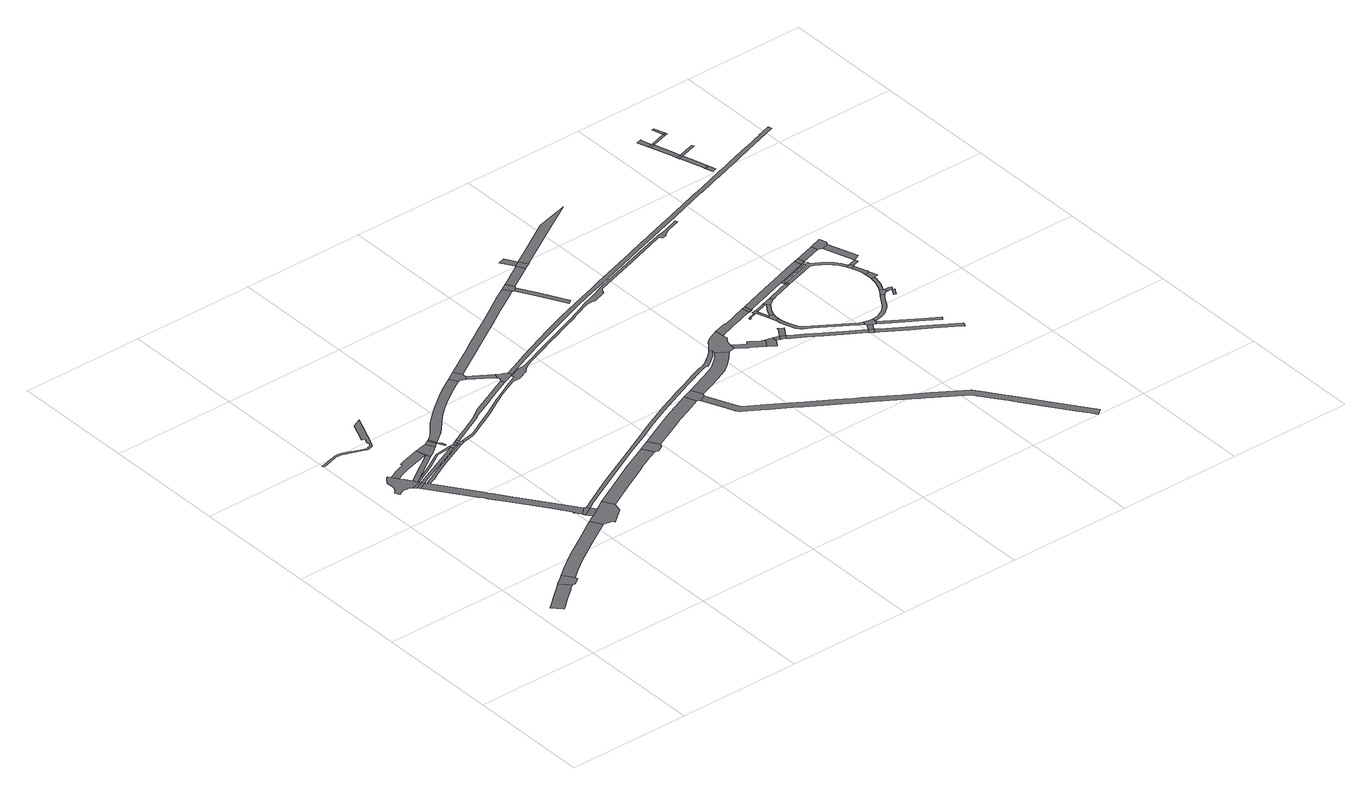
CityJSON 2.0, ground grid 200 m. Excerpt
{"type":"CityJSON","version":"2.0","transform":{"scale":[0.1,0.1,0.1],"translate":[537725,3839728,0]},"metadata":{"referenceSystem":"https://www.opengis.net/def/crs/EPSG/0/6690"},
"CityObjects":{
"road1":{"type":"Road","attributes":{"RoadStructureAttribute.sectionType":"1"},"geometry":[{"type":"MultiSurface","lod":"1","boundaries":[[[0,1,2,3,4,5,6,7,8,9,10,11,12,13]]]}]},
"road2":{"type":"Road","geometry":[{"type":"MultiSurface","lod":"1","boundaries":[[[14,15,0,13,16,17,18,19,20]]]}]},
"road3":{"type":"Road","geometry":[{"type":"MultiSurface","lod":"1","boundaries":[[[21,22,23,24,25,26,27,28,29,30,31,32,33,34,35,36,37,38,39,40,41,42,43,44,45,46,47,48,49,50,51,52,53,54]]]}]},
"road4":{"type":"Road","attributes":{"RoadStructureAttribute.sectionType":"1"},"geometry":[{"type":"MultiSurface","lod":"1","boundaries":[[[55,56,57,58,59,60,61,62,14,20,63,64,65,66,67,68,69]]]}]},
"road5":{"type":"Road","geometry":[{"type":"MultiSurface","lod":"1","boundaries":[[[49,48,70,71,72,73,74,75,76]]]}]},
"road6":{"type":"Road","geometry":[{"type":"MultiSurface","lod":"1","boundaries":[[[76,75,77,78]]]}]},
"road7":{"type":"Road","attributes":{"RoadStructureAttribute.sectionType":"1"},"geometry":[{"type":"MultiSurface","lod":"1","boundaries":[[[79,80,81,82,83,84,85,86,87,88,89,90,91,92,93,94,95,96,97,98,99,100,101,102,103,104,105,106,107,108,109,110,111,112,113,114,115,116,117,118,119,120,121]]]}]},
"road8":{"type":"Road","attributes":{"RoadStructureAttribute.sectionType":"1"},"geometry":[{"type":"MultiSurface","lod":"1","boundaries":[[[122,123,124,125,126,127,128,129,130,131,54,53,132,133,134,135,136,137,138,139,140]]]}]},
"road9":{"type":"Road","attributes":{"RoadStructureAttribute.sectionType":"1"},"geometry":[{"type":"MultiSurface","lod":"1","boundaries":[[[140,141,142,143,144,51,50,145,146]]]}]},
"road10":{"type":"Road","attributes":{"RoadStructureAttribute.sectionType":"7"},"geometry":[{"type":"MultiSurface","lod":"1","boundaries":[[[147,148,149,150,151,152,78,77,153,154,155,156,157,158,159,160,161,162,163]]]}]},
"road11":{"type":"Road","attributes":{"RoadStructureAttribute.sectionType":"1"},"geometry":[{"type":"MultiSurface","lod":"1","boundaries":[[[164,165,166,167,50,49,168,169,170,171]]]}]},
"road12":{"type":"Road","attributes":{"RoadStructureAttribute.sectionType":"1"},"geometry":[{"type":"MultiSurface","lod":"1","boundaries":[[[171,172,173,174,175,176,76,78,177,178,179,180,181,182]]]}]},
"road13":{"type":"Road","geometry":[{"type":"MultiSurface","lod":"1","boundaries":[[[183,184,185,186,187,188,189,190,191,192,193,194,195,196,197]]]}]},
"road14":{"type":"Road","geometry":[{"type":"MultiSurface","lod":"1","boundaries":[[[198,163,162,199,200,201]]]}]},
"road15":{"type":"Road","geometry":[{"type":"MultiSurface","lod":"1","boundaries":[[[202,203,204,122,140,146,205,206]]]}]},
"road16":{"type":"Road","attributes":{"RoadStructureAttribute.sectionType":"7"},"geometry":[{"type":"MultiSurface","lod":"1","boundaries":[[[200,199,207,208]]]}]},
"road17":{"type":"Road","geometry":[{"type":"MultiSurface","lod":"1","boundaries":[[[209,210,211,208,207,212,55,69,213,214,215,216,217,218,219,220]]]}]},
"road18":{"type":"Road","attributes":{"RoadStructureAttribute.sectionType":"1"},"geometry":[{"type":"MultiSurface","lod":"1","boundaries":[[[221,222,202,206,223,224]]]}]},
"road19":{"type":"Road","geometry":[{"type":"MultiSurface","lod":"1","boundaries":[[[225,221,224,226]]]}]},
"road20":{"type":"Road","attributes":{"RoadStructureAttribute.sectionType":"1"},"geometry":[{"type":"MultiSurface","lod":"1","boundaries":[[[227,228,229,230,231,232,233,234,235,226,224]]]}]},
"road21":{"type":"Road","geometry":[{"type":"MultiSurface","lod":"1","boundaries":[[[236,164,171,182,237]]]}]},
"road22":{"type":"Road","attributes":{"RoadStructureAttribute.sectionType":"1"},"geometry":[{"type":"MultiSurface","lod":"1","boundaries":[[[238,236,237,239]]]}]},
"road23":{"type":"Road","geometry":[{"type":"MultiSurface","lod":"1","boundaries":[[[240,238,239,241,183,197,242,243,244,245,246]]]}]},
"road24":{"type":"Road","attributes":{"RoadStructureAttribute.sectionType":"1"},"geometry":[{"type":"MultiSurface","lod":"1","boundaries":[[[247,248,249,250,251,252,253,254,255,256,257,225,226,258,259,260,261,262,263,264,265,266,267,268,269,270]]]}]},
"road25":{"type":"Road","attributes":{"RoadStructureAttribute.sectionType":"1"},"geometry":[{"type":"MultiSurface","lod":"1","boundaries":[[[271,272,273,274,275,276,209,220,277,278,279,280,281,282,283,284,285,286]]]}]},
"road26":{"type":"Road","attributes":{"RoadStructureAttribute.sectionType":"1"},"geometry":[{"type":"MultiSurface","lod":"1","boundaries":[[[287,288,289,290,291,292,293,240,246,294,295,296,297,298,299]]]}]},
"road27":{"type":"Road","geometry":[{"type":"MultiSurface","lod":"1","boundaries":[[[300,301,247,270,302,303,304,305,306,307]]]}]},
"road28":{"type":"Road","geometry":[{"type":"MultiSurface","lod":"1","boundaries":[[[308,309,271,286,310,311,312,313,314,315]]]}]},
"road29":{"type":"Road","attributes":{"RoadStructureAttribute.sectionType":"1"},"geometry":[{"type":"MultiSurface","lod":"1","boundaries":[[[316,306,305,317,318,319]]]}]},
"road30":{"type":"Road","geometry":[{"type":"MultiSurface","lod":"1","boundaries":[[[320,321,322,323,319,318,324,325,326,327,287,299,328,329,330]]]}]},
"road31":{"type":"Road","attributes":{"RoadStructureAttribute.sectionType":"1"},"geometry":[{"type":"MultiSurface","lod":"1","boundaries":[[[331,332,333,334,335,336,337,338,339,340,341,342,343,344,345,346,347,348,349,350,351,352,353,354,355,356,357,358,359,360,361,362,363,364,365,366,367,368,369,370,371,372,201,200,373,374,375,376,377,378,379,380,381,382,383,384,385,386,387,388,389,390,391]]]}]},
"road32":{"type":"Road","attributes":{"RoadStructureAttribute.sectionType":"1"},"geometry":[{"type":"MultiSurface","lod":"1","boundaries":[[[392,393,394,395,308,315,396,397,398,399,400]]]}]},
"road33":{"type":"Road","attributes":{"RoadStructureAttribute.sectionType":"1"},"geometry":[{"type":"MultiSurface","lod":"1","boundaries":[[[401,402,403,404,405,406,407,408,409,410,300,307,411,412,413,414,415,416,417]]]}]},
"road34":{"type":"Road","geometry":[{"type":"MultiSurface","lod":"1","boundaries":[[[418,419,392,400,420,421,422,423]]]}]},
"road35":{"type":"Road","geometry":[{"type":"MultiSurface","lod":"1","boundaries":[[[424,425,426,427,428,429,430,431,432,433,434,435,436,437,438,439,440,441,442,443,444,445,446,447,448,449,450,451,452,453,454,455,456,457,458,459,460,461,462,463,464,465,466,467,468,469,470,471,472,473,474,475,476,477,478,479,480,481,482,483,484,485,486,487,488,489,490,491,492,493,494,495,496,497,498,499,500,501,502,503,504,505,506,507,508,509,510,511,512,513,244,243]]]}]},
"road36":{"type":"Road","attributes":{"RoadStructureAttribute.sectionType":"1"},"geometry":[{"type":"MultiSurface","lod":"1","boundaries":[[[514,515,516,517,518,519,520,521,418,423,522,523,524,525,526,527,528,529,530,531]]]}]},
"road37":{"type":"Road","geometry":[{"type":"MultiSurface","lod":"1","boundaries":[[[532,401,417,533,534,535]]]}]},
"road38":{"type":"Road","attributes":{"RoadStructureAttribute.sectionType":"1"},"geometry":[{"type":"MultiSurface","lod":"1","boundaries":[[[536,537,538,539,534,533]]]}]},
"road39":{"type":"Road","attributes":{"RoadStructureAttribute.sectionType":"1"},"geometry":[{"type":"MultiSurface","lod":"1","boundaries":[[[540,541,542,532,535,543,544]]]}]},
"road40":{"type":"Road","geometry":[{"type":"MultiSurface","lod":"1","boundaries":[[[545,546,547,548,549,550,551,552,553,554,555,556,557,558,559,560,561,562,331,391,514,531,563,564,565,566,567,568,569,570,571,572]]]}]},
"road41":{"type":"Road","attributes":{"RoadStructureAttribute.sectionType":"1"},"geometry":[{"type":"MultiSurface","lod":"1","boundaries":[[[573,574,575,576]]]}]},
"road42":{"type":"Road","geometry":[{"type":"MultiSurface","lod":"1","boundaries":[[[576,575,540,544,577]]]}]},
"road43":{"type":"Road","attributes":{"RoadStructureAttribute.sectionType":"1"},"geometry":[{"type":"MultiSurface","lod":"1","boundaries":[[[578,579,580,581,582,583,584,585,586,587,588,589,590,591,592,593,594,595,596,422,421,597,598,599,600,601,602,603,604,605,606,607,608,609,610,611,612,613,614,615,616,617,618,619,620,621,622,623,624,625,626,627,628,629]]]}]},
"road44":{"type":"Road","attributes":{"RoadStructureAttribute.sectionType":"1"},"geometry":[{"type":"MultiSurface","lod":"1","boundaries":[[[630,631,632,633,634,635,636,637,638,639,566,565,640,641,642,643,644,645]]]}]},
"road45":{"type":"Road","geometry":[{"type":"MultiSurface","lod":"1","boundaries":[[[646,647,648,645,644,649,650,651,652,653]]]}]},
"road46":{"type":"Road","attributes":{"RoadStructureAttribute.sectionType":"1"},"geometry":[{"type":"MultiSurface","lod":"1","boundaries":[[[654,655,656,545,572,657,658,659,660,661,662]]]}]},
"road47":{"type":"Road","attributes":{"RoadStructureAttribute.sectionType":"1"},"geometry":[{"type":"MultiSurface","lod":"1","boundaries":[[[663,664,653,652,665,666,667]]]}]},
"road48":{"type":"Road","geometry":[{"type":"MultiSurface","lod":"1","boundaries":[[[667,666,668,669,670]]]}]},
"road49":{"type":"Road","geometry":[{"type":"MultiSurface","lod":"1","boundaries":[[[671,672,673,674,675,676,667,670]]]}]},
"road50":{"type":"Road","geometry":[{"type":"MultiSurface","lod":"1","boundaries":[[[677,678,679,680,681,682]]]}]},
"road51":{"type":"Road","attributes":{"RoadStructureAttribute.sectionType":"1"},"geometry":[{"type":"MultiSurface","lod":"1","boundaries":[[[683,684,685,686,687,688,689,576,577]]]}]},
"road52":{"type":"Road","attributes":{"RoadStructureAttribute.sectionType":"1"},"geometry":[{"type":"MultiSurface","lod":"1","boundaries":[[[690,654,662,691,692]]]}]},
"road53":{"type":"Road","attributes":{"RoadStructureAttribute.sectionType":"1"},"geometry":[{"type":"MultiSurface","lod":"1","boundaries":[[[693,692,691]]]}]},
"road54":{"type":"Road","geometry":[{"type":"MultiSurface","lod":"1","boundaries":[[[694,695,696,677,682,697,698,699,700,701]]]}]},
"road55":{"type":"Road","attributes":{"RoadStructureAttribute.sectionType":"1"},"geometry":[{"type":"MultiSurface","lod":"1","boundaries":[[[702,699,698,703,704,705]]]}]},
"road56":{"type":"Road","geometry":[{"type":"MultiSurface","lod":"1","boundaries":[[[706,707,708,705,704,709,710,711,712,713]]]}]},
"road57":{"type":"Road","attributes":{"RoadStructureAttribute.sectionType":"1"},"geometry":[{"type":"MultiSurface","lod":"1","boundaries":[[[714,715,716,717,670,669,718,719,720,721,722,723]]]}]},
"road58":{"type":"Road","geometry":[{"type":"MultiSurface","lod":"1","boundaries":[[[724,725,726,701,700,727,728,729]]]}]},
"road59":{"type":"Road","attributes":{"RoadStructureAttribute.sectionType":"1"},"geometry":[{"type":"MultiSurface","lod":"1","boundaries":[[[730,731,732,733,734,735,736,737,706,713,738,739,740,741,742,743,744]]]}]},
"road60":{"type":"Road","geometry":[{"type":"MultiSurface","lod":"1","boundaries":[[[745,724,729,746,747,730,744,748,749,750]]]}]},
"road61":{"type":"Road","attributes":{"RoadStructureAttribute.sectionType":"1"},"geometry":[{"type":"MultiSurface","lod":"1","boundaries":[[[751,752,753,754,755,756,757,758,759,760,710,709,761,762,763,764,765,766,767,768,769,770,771,772,773]]]}]},
"road62":{"type":"Road","attributes":{"RoadStructureAttribute.sectionType":"1"},"geometry":[{"type":"MultiSurface","lod":"1","boundaries":[[[774,775,776,777,778,779,780,781,782,783,784,785,786,787,788,789,790,791,792,793,794,795,796,797,798,799,800,801,802,803,804,805,806,807,808,809,810,811,812,813,814,330,329,815,816,817,818,819,820,821,822,823,824,825,826,827,828,829,830,831,832,833,834,835,836,837,838,839,840,841,842,843,844,845]]]}]},
"road63":{"type":"Road","geometry":[{"type":"MultiSurface","lod":"1","boundaries":[[[723,722,846,847]]]}]},
"road64":{"type":"Road","attributes":{"RoadStructureAttribute.sectionType":"1"},"geometry":[{"type":"MultiSurface","lod":"1","boundaries":[[[848,849,723,847,850,851]]]}]},
"road65":{"type":"Road","attributes":{"RoadStructureAttribute.sectionType":"1"},"geometry":[{"type":"MultiSurface","lod":"1","boundaries":[[[852,853,745,750,854,855,856]]]}]},
"road66":{"type":"Road","geometry":[{"type":"MultiSurface","lod":"1","boundaries":[[[857,858,773,772,859,848,851,860,861,862,863,864,865]]]}]},
"road67":{"type":"Road","attributes":{"RoadStructureAttribute.sectionType":"1"},"geometry":[{"type":"MultiSurface","lod":"1","boundaries":[[[866,867,868,869,690,692,870,871,872,873,874,875]]]}]},
"road68":{"type":"Road","geometry":[{"type":"MultiSurface","lod":"1","boundaries":[[[876,852,856,877]]]}]},
"road69":{"type":"Road","attributes":{"RoadStructureAttribute.sectionType":"1"},"geometry":[{"type":"MultiSurface","lod":"1","boundaries":[[[878,879,880,847,846,881,882,883,884,885,886]]]}]},
"road70":{"type":"Road","attributes":{"RoadStructureAttribute.sectionType":"1"},"geometry":[{"type":"MultiSurface","lod":"1","boundaries":[[[887,888,862,861,889,890,891,892]]]}]},
"road71":{"type":"Road","attributes":{"RoadStructureAttribute.sectionType":"1"},"geometry":[{"type":"MultiSurface","lod":"1","boundaries":[[[893,894,895,896,897,898,899,900,901,902,903,904,865,864,905,906,907,908,909,910,911,912,913,914,915,916,917]]]}]},
"road72":{"type":"Road","attributes":{"RoadStructureAttribute.sectionType":"1"},"geometry":[{"type":"MultiSurface","lod":"1","boundaries":[[[918,919,920,921,922,923,924,875,925,926,927,852,876]]]}]},
"road73":{"type":"Road","attributes":{"RoadStructureAttribute.sectionType":"1"},"geometry":[{"type":"MultiSurface","lod":"1","boundaries":[[[928,929,930,931,932,933,934,935,936,937,938,939,940,941,876,877,942,943,944,945,946,947,948,949,950,951,952]]]}]},
"road74":{"type":"Road","geometry":[{"type":"MultiSurface","lod":"1","boundaries":[[[953,866,875,924]]]}]},
"road75":{"type":"Road","geometry":[{"type":"MultiSurface","lod":"1","boundaries":[[[954,955,893,917,956,957,958,959,960,961]]]}]},
"road76":{"type":"Road","geometry":[{"type":"MultiSurface","lod":"1","boundaries":[[[962,963,964,965,966,967]]]}]},
"road77":{"type":"Road","attributes":{"RoadStructureAttribute.sectionType":"1"},"geometry":[{"type":"MultiSurface","lod":"1","boundaries":[[[968,969,970,971,959,958,972,973,974,962,975]]]}]},
"road78":{"type":"Road","attributes":{"RoadStructureAttribute.sectionType":"1"},"geometry":[{"type":"MultiSurface","lod":"1","boundaries":[[[976,977,978,979,980,981,954,961,982,983,984,985,986,987]]]}]},
"road79":{"type":"Road","attributes":{"RoadStructureAttribute.sectionType":"1"},"geometry":[{"type":"MultiSurface","lod":"1","boundaries":[[[988,953,924,989,990]]]}]},
"road80":{"type":"Road","geometry":[{"type":"MultiSurface","lod":"1","boundaries":[[[991,992,993,994,995,976,987,996,997]]]}]},
"road81":{"type":"Road","geometry":[{"type":"MultiSurface","lod":"1","boundaries":[[[952,951,998,999,1000,1001]]]}]},
"road82":{"type":"Road","attributes":{"RoadStructureAttribute.sectionType":"1"},"geometry":[{"type":"MultiSurface","lod":"1","boundaries":[[[1002,1003,1004,1005,999,998,1006,1007,1008,1009,994,993]]]}]},
"road83":{"type":"Road","geometry":[{"type":"MultiSurface","lod":"1","boundaries":[[[1010,1001,1000,1011]]]}]},
"road84":{"type":"Road","geometry":[{"type":"MultiSurface","lod":"1","boundaries":[[[1012,1013,988,990,1014,1015,1016]]]}]},
"road85":{"type":"Road","attributes":{"RoadStructureAttribute.sectionType":"1"},"geometry":[{"type":"MultiSurface","lod":"1","boundaries":[[[1015,1014,1010,1017]]]}]},
"road86":{"type":"Road","attributes":{"RoadStructureAttribute.sectionType":"1"},"geometry":[{"type":"MultiSurface","lod":"1","boundaries":[[[1018,1019,1020,1021,1022]]]}]},
"road87":{"type":"Road","attributes":{"RoadStructureAttribute.sectionType":"1"},"geometry":[{"type":"MultiSurface","lod":"1","boundaries":[[[1023,1024,1025,1026,1027,1028,1029,1030]]]}]},
"road88":{"type":"Road","geometry":[{"type":"MultiSurface","lod":"1","boundaries":[[[1030,1029,1031,1032]]]}]},
"road89":{"type":"Road","attributes":{"RoadStructureAttribute.sectionType":"1"},"geometry":[{"type":"MultiSurface","lod":"1","boundaries":[[[1033,1034,1035,1036,1037,1038]]]}]},
"road90":{"type":"Road","attributes":{"RoadStructureAttribute.sectionType":"1"},"geometry":[{"type":"MultiSurface","lod":"1","boundaries":[[[1039,1032,1031,1040,1041,1042,1043]]]}]},
"road91":{"type":"Road","geometry":[{"type":"MultiSurface","lod":"1","boundaries":[[[1043,1042,1038,1037]]]}]},
"road92":{"type":"Road","geometry":[{"type":"MultiSurface","lod":"1","boundaries":[[[1022,1021,1044,1026,1025,1045,1046]]]}]},
"road93":{"type":"Road","attributes":{"RoadStructureAttribute.sectionType":"1"},"geometry":[{"type":"MultiSurface","lod":"1","boundaries":[[[1047,1048,1030,1032,1049,1050]]]}]},
"road94":{"type":"Road","attributes":{"RoadStructureAttribute.sectionType":"1"},"geometry":[{"type":"MultiSurface","lod":"1","boundaries":[[[1051,1046,1045,1052]]]}]},
"road95":{"type":"Road","attributes":{"RoadStructureAttribute.sectionType":"1"},"geometry":[{"type":"MultiSurface","lod":"1","boundaries":[[[1053,1054,1051,1055]]]}]},
"road96":{"type":"Road","geometry":[{"type":"MultiSurface","lod":"1","boundaries":[[[1055,1051,1052,1056]]]}]}
},
"vertices":[
[705,1615,0],[661,1579,0],[633,1557,0],[486,1437,0],[276,1258,0],[251,1235,0],[385,1087,0],[405,1105,0],[460,1152,0],[535,1216,0],[618,1287,0],[750,1394,0],[777,1417,0],[848,1475,0],
[879,1751,0],[816,1705,0],[882,1469,0],[896,1467,0],[996,1535,0],[991,1542,0],[997,1590,0],
[539,5161,0],[506,5136,0],[432,5040,0],[446,4914,0],[444,4908,0],[440,4894,0],[437,4886,0],[430,4872,0],[419,4853,0],[412,4842,0],[402,4829,0],[393,4819,0],[383,4808,0],[369,4796,0],[406,4720,0],[419,4729,0],[432,4737,0],[449,4745,0],[466,4751,0],[483,4757,0],[501,4760,0],[515,4762,0],[534,4762,0],[547,4762,0],[568,4759,0],[573,4757,0],[583,4755,0],[639,4731,0],[802,4779,0],[793,4802,0],[747,4860,0],[679,4961,0],[637,5020,0],[571,5114,0],
[2025,2514,0],[1991,2493,0],[1666,2290,0],[1311,2068,0],[1249,2027,0],[1134,1944,0],[1004,1845,0],[927,1786,0],[1136,1698,0],[1342,1848,0],[1349,1853,0],[1367,1865,0],[1418,1898,0],[1737,2097,0],[2129,2344,0],
[640,4731,0],[652,4723,0],[668,4710,0],[669,4709,0],[685,4694,0],[690,4689,0],[818,4755,0],
[720,4649,0],[846,4713,0],
[913,6266,0],[840,6093,0],[885,6071,0],[849,5986,0],[866,5973,0],[847,5928,0],[830,5908,0],[807,5895,0],[787,5890,0],[767,5885,0],[737,5892,0],[674,5916,0],[509,5982,0],[434,6012,0],[388,6024,0],[356,6028,0],[326,6028,0],[301,6025,0],[266,6017,0],[6,5944,0],[30,5911,0],[90,5928,0],[286,5988,0],[316,5993,0],[351,5993,0],[381,5989,0],[426,5976,0],[522,5942,0],[687,5877,0],[745,5855,0],[770,5847,0],[793,5853,0],[827,5865,0],[857,5886,0],[872,5906,0],[909,5984,0],[923,6021,0],[938,6044,0],[987,6165,0],[1038,6287,0],[1087,6408,0],[1129,6498,0],[982,6422,0],
[1262,5399,0],[1240,5393,0],[962,5312,0],[879,5283,0],[887,5242,0],[824,5223,0],[760,5202,0],[709,5181,0],[656,5158,0],[612,5136,0],[665,5035,0],[704,5055,0],[753,5076,0],[799,5095,0],[859,5115,0],[919,5133,0],[1058,5173,0],[1156,5202,0],[1294,5242,0],
[1294,5235,0],[1286,5221,0],[860,4936,0],[790,4889,0],[805,4810,0],[1330,5162,0],
[1934,3168,0],[1717,3477,0],[1557,3703,0],[1406,3918,0],[1389,3942,0],[1332,4023,0],[1208,3964,0],[1214,3956,0],[1260,3892,0],[1288,3852,0],[1440,3637,0],[1607,3399,0],[1822,3094,0],[2013,2823,0],[1986,2823,0],[2058,2724,0],[2176,2825,0],
[1682,5186,0],[1416,5151,0],[1148,4987,0],[806,4809,0],[820,4788,0],[1161,4965,0],[1424,5127,0],[1685,5161,0],
[1527,5086,0],[1376,5015,0],[1167,4920,0],[909,4801,0],[837,4764,0],[866,4723,0],[931,4757,0],[1188,4875,0],[1397,4970,0],[1548,5041,0],[1707,5116,0],
[1825,5144,0],[1718,5094,0],[1369,4933,0],[1319,4909,0],[884,4697,0],[911,4659,0],[926,4666,0],[969,4682,0],[1004,4695,0],[1045,4720,0],[1099,4751,0],[1336,4875,0],[1385,4900,0],[1734,5060,0],[1836,5108,0],
[2202,2825,0],[2086,2683,0],[2242,2770,0],[2211,2812,0],
[1455,5445,0],[1395,5429,0],[1276,5403,0],[1377,5193,0],[1525,5310,0],
[2150,2592,0],[2302,2685,0],
[2471,2787,0],[2434,2767,0],[2353,2717,0],[2101,2561,0],[2165,2336,0],[2274,2312,0],[2276,2312,0],[2297,2282,0],[2532,2466,0],[2532,2467,0],[2557,2577,0],[2565,2611,0],
[1535,5486,0],[1504,5466,0],[1534,5318,0],[1590,5360,0],
[1563,5502,0],[1612,5376,0],
[1618,5319,0],[1632,5300,0],[1639,5290,0],[1644,5276,0],[1651,5240,0],[1680,5246,0],[1673,5284,0],[1666,5304,0],[1656,5317,0],
[1759,5196,0],[1778,5150,0],
[1808,5222,0],[1825,5174,0],
[1860,5249,0],[1829,5156,0],[1880,5128,0],[1915,5139,0],[1908,5176,0],[1889,5185,0],[1877,5201,0],
[2727,6465,0],[2676,6434,0],[2468,6302,0],[2408,6261,0],[2252,6145,0],[2133,6053,0],[2019,5960,0],[1878,5826,0],[1840,5791,0],[1698,5619,0],[1615,5532,0],[1798,5519,0],[1867,5590,0],[1975,5710,0],[2067,5805,0],[2142,5876,0],[2234,5957,0],[2333,6033,0],[2437,6106,0],[2559,6190,0],[2666,6256,0],[2755,6307,0],[2787,6325,0],[2807,6335,0],
[3712,3430,0],[3342,3250,0],[3310,3234,0],[2887,3013,0],[2810,2973,0],[2548,2828,0],[2651,2658,0],[2813,2746,0],[2974,2833,0],[2978,2835,0],[3404,3056,0],[3430,3070,0],[3553,3130,0],[3661,3182,0],[3710,3206,0],[3817,3258,0],
[3261,5970,0],[3010,5850,0],[2781,5740,0],[2567,5638,0],[2372,5510,0],[2091,5368,0],[2003,5322,0],[2114,5323,0],[2395,5465,0],[2490,5527,0],[2769,5660,0],[3048,5793,0],[3283,5900,0],
[2882,6560,0],[2853,6543,0],[2830,6335,0],[2852,6335,0],[2870,6328,0],[2909,6302,0],[2954,6372,0],[2959,6432,0],
[3899,3521,0],[3811,3478,0],[3859,3247,0],[3866,3246,0],[3873,3235,0],[3977,3293,0],[3977,3295,0],[3987,3342,0],
[3219,6197,0],[3230,6092,0],[3267,6065,0],[3302,6141,0],
[3457,6059,0],[3440,6064,0],[3412,6079,0],[3354,6106,0],[3280,6050,0],[3288,6032,0],[3288,6007,0],[3281,5985,0],[3334,5923,0],[3492,5993,0],[3472,6057,0],
[5987,4692,0],[5959,4661,0],[5960,4658,0],[5953,4651,0],[5949,4651,0],[5915,4619,0],[5898,4602,0],[5889,4593,0],[5889,4588,0],[5881,4581,0],[5875,4582,0],[5810,4531,0],[5809,4527,0],[5798,4518,0],[5793,4521,0],[5726,4480,0],[5726,4475,0],[5716,4469,0],[5711,4472,0],[5695,4464,0],[5663,4449,0],[5633,4434,0],[5623,4430,0],[5619,4443,0],[5611,4440,0],[5426,4366,0],[5186,4269,0],[4973,4183,0],[4816,4117,0],[4627,4034,0],[4463,3959,0],[4341,3903,0],[4225,3847,0],[4132,3801,0],[3834,3652,0],[3520,3493,0],[3187,3330,0],[2970,3219,0],[2813,3138,0],[2572,3009,0],[2336,2881,0],[2239,2825,0],[2341,2826,0],[2599,2965,0],[2993,3175,0],[3273,3316,0],[3549,3453,0],[3906,3627,0],[4247,3796,0],[4556,3943,0],[4798,4050,0],[5214,4222,0],[5632,4390,0],[5635,4392,0],[5641,4394,0],[5669,4400,0],[5724,4411,0],[5731,4397,0],[5841,4471,0],[5938,4547,0],[6018,4650,0],
[4991,4025,0],[4730,3915,0],[4516,3823,0],[4092,3616,0],[4259,3474,0],[4443,3564,0],[4594,3638,0],[4790,3722,0],[5067,3842,0],
[4713,7690,0],[4537,7582,0],[4264,7412,0],[3980,7234,0],[3826,7142,0],[3670,7043,0],[3526,6957,0],[3367,6858,0],[3191,6749,0],[2997,6629,0],[3217,6592,0],[3438,6731,0],[3754,6927,0],[4067,7122,0],[4340,7290,0],[4556,7420,0],[4789,7565,0],
[5169,4099,0],[5073,4059,0],[5109,3823,0],[5113,3821,0],[5225,3869,0],[5245,3915,0],
[1946,5149,0],[2026,5162,0],[2096,5177,0],[2128,5184,0],[2153,5192,0],[2332,5287,0],[2409,5326,0],[2637,5444,0],[2753,5517,0],[2913,5610,0],[3086,5705,0],[3293,5806,0],[3330,5824,0],[3368,5840,0],[3399,5847,0],[3428,5849,0],[3469,5849,0],[3503,5846,0],[3691,5925,0],[3695,5937,0],[3709,5950,0],[3725,5968,0],[3757,5992,0],[3777,6013,0],[3824,6033,0],[3886,6060,0],[4178,6173,0],[4416,6265,0],[4584,6329,0],[4743,6392,0],[4860,6435,0],[4993,6485,0],[5104,6533,0],[5212,6575,0],[5337,6628,0],[5380,6643,0],[5401,6649,0],[5427,6653,0],[5459,6653,0],[5496,6650,0],[5533,6643,0],[5745,6713,0],[5778,6784,0],[5784,6793,0],[5792,6802,0],[5945,6852,0],[6538,7047,0],[7179,7262,0],[7195,7267,0],[7210,7268,0],[7223,7262,0],[7236,7252,0],[7246,7225,0],[7310,7241,0],[7317,7247,0],[7326,7264,0],[7377,7301,0],[7439,7330,0],[7658,7402,0],[7652,7442,0],[7402,7349,0],[7345,7339,0],[7237,7320,0],[6906,7211,0],[6466,7061,0],[5847,6862,0],[5573,6755,0],[5366,6676,0],[5207,6608,0],[4909,6488,0],[4474,6324,0],[4153,6199,0],[3953,6122,0],[3763,6048,0],[3710,6038,0],[3639,6043,0],[3456,5963,0],[3470,5925,0],[3305,5849,0],[3214,5803,0],[3088,5738,0],[2921,5650,0],[2620,5477,0],[2326,5326,0],[2315,5320,0],[2139,5226,0],[2118,5220,0],[2088,5213,0],[2019,5199,0],[1937,5185,0],
[6009,4590,0],[5991,4569,0],[5925,4489,0],[5784,4374,0],[5739,4344,0],[5701,4323,0],[5651,4301,0],[5495,4234,0],[5455,4001,0],[5625,4072,0],[5836,4165,0],[5851,4176,0],[5903,4212,0],[5962,4261,0],[6011,4303,0],[6068,4354,0],[6108,4398,0],[6183,4483,0],
[4819,7755,0],[4819,7555,0],[4882,7598,0],[4894,7633,0],
[5016,7189,0],[5207,6821,0],[5279,6867,0],[5057,7290,0],
[5217,7996,0],[5078,7910,0],[4890,7798,0],[5127,7773,0],[5292,7873,0],
[6355,4982,0],[6210,4923,0],[6162,4897,0],[6130,4872,0],[6109,4850,0],[6092,4830,0],[6077,4807,0],[6082,4804,0],[6077,4796,0],[6070,4796,0],[6029,4742,0],[6031,4738,0],[6024,4729,0],[6020,4730,0],[6004,4711,0],[6007,4708,0],[6001,4702,0],[5998,4703,0],[6194,4485,0],[6262,4495,0],[6285,4498,0],[6305,4592,0],[6309,4657,0],[6309,4661,0],[6314,4668,0],[6387,4778,0],[6366,4791,0],[6370,4839,0],
[5203,8246,0],[5090,8210,0],[5217,8011,0],[5317,8065,0],
[5395,7935,0],
[8950,551,0],[8601,1044,0],[8518,1162,0],[8507,1177,0],[8268,1514,0],[8207,1601,0],[8203,1606,0],[8110,1665,0],[7721,1912,0],[7388,2122,0],[6898,2433,0],[6796,2497,0],[6579,2635,0],[6216,2865,0],[6134,2917,0],[6123,2924,0],[5766,3150,0],[5470,3337,0],[5425,3395,0],[5281,3423,0],[5330,3307,0],[5364,3266,0],[5375,3254,0],[5617,3101,0],[5661,3073,0],[5725,3033,0],[5993,2863,0],[6069,2815,0],[6087,2804,0],[6124,2782,0],[6515,2534,0],[6834,2331,0],[6973,2243,0],[7152,2129,0],[7498,1910,0],[7520,1896,0],[7580,1857,0],[8048,1560,0],[8119,1515,0],[8314,1241,0],[8409,1108,0],[8443,1060,0],[8464,1030,0],[8488,996,0],[8534,931,0],[8697,702,0],[8717,674,0],[8779,588,0],[9030,234,0],[9127,98,0],[9190,9,0],[9285,81,0],
[6720,4396,0],[6712,4400,0],[6707,4402,0],[6553,4500,0],[6528,4516,0],[6505,4480,0],[6497,4468,0],[6421,4514,0],[6339,4569,0],[6320,4582,0],[6402,4422,0],[6446,4393,0],[6449,4391,0],[6474,4375,0],[6671,4249,0],[6755,4381,0],
[6831,4369,0],[6786,4376,0],[6769,4379,0],[6798,4168,0],[6848,4246,0],[6861,4282,0],[6862,4285,0],[6872,4360,0],
[6995,5175,0],[6574,5031,0],[6569,5049,0],[6426,4862,0],[6556,4908,0],[6642,4939,0],[6802,4991,0],[6878,5015,0],[7024,5064,0],
[6923,4346,0],[6887,4356,0],[6910,4272,0],[6938,4259,0],[6968,4328,0],
[6960,4250,0],[7001,4228,0],[7047,4285,0],
[7076,4334,0],[7148,4445,0],[7067,4497,0],[7067,4494,0],[7066,4475,0],[7004,4380,0],
[7051,4985,0],[6934,4946,0],[6913,4914,0],[6930,4904,0],[6947,4929,0],[7058,4966,0],
[5420,7951,0],[5845,8212,0],[6243,8454,0],[6655,8705,0],[6124,8558,0],[5901,8420,0],[5548,8202,0],
[7053,5195,0],[7030,5048,0],[7079,5083,0],
[7084,5068,0],
[7102,5024,0],[7097,5032,0],[7042,5013,0],[7072,4970,0],[7081,4964,0],[7115,4977,0],[7121,4985,0],[7111,5021,0],
[7141,4897,0],[7110,4875,0],[7138,4788,0],[7173,4800,0],
[7194,4800,0],[7192,4798,0],[7186,4794,0],[7178,4664,0],[7236,4667,0],[7236,4685,0],[7240,4737,0],[7251,4795,0],
[7809,3803,0],[7489,4007,0],[7281,4139,0],[7098,4255,0],[7057,4193,0],[7250,4071,0],[7449,3945,0],[7761,3746,0],[7989,3602,0],[8029,3664,0],
[7296,5083,0],[7269,5074,0],[7255,5069,0],[7237,5024,0],[7246,5027,0],[7307,5048,0],
[7320,5030,0],[7302,5010,0],[7271,4968,0],[7252,4942,0],[7244,4927,0],[7239,4916,0],[7216,4873,0],[7196,4809,0],[7268,4850,0],[7285,4883,0],[7298,4908,0],[7300,4911,0],[7317,4935,0],[7347,4974,0],[7363,4993,0],
[7456,5136,0],[7319,5046,0],[7322,5039,0],[7371,5002,0],[7432,5049,0],[7476,5076,0],
[8040,3875,0],[7926,3948,0],[7481,4235,0],[7379,4301,0],[7349,4326,0],[7330,4348,0],[7320,4363,0],[7276,4482,0],[7245,4588,0],[7238,4626,0],[7180,4655,0],[7183,4628,0],[7190,4575,0],[7221,4465,0],[7269,4336,0],[7285,4313,0],[7309,4285,0],[7346,4255,0],[7450,4188,0],[7895,3900,0],[8012,3826,0],[8065,3791,0],[8101,3845,0],
[10117,8385,0],[9898,8315,0],[9873,8302,0],[9819,8285,0],[9709,8248,0],[9529,8192,0],[9487,8179,0],[9254,8102,0],[9188,8081,0],[9126,8059,0],[9039,8030,0],[8899,7983,0],[8877,7975,0],[8839,7962,0],[8717,7921,0],[8678,7908,0],[8476,7841,0],[8365,7805,0],[8232,7761,0],[7982,7676,0],[7693,7581,0],[7444,7498,0],[7178,7411,0],[7075,7378,0],[6939,7333,0],[6665,7238,0],[6376,7143,0],[6114,7055,0],[5875,6973,0],[5678,6906,0],[5452,6829,0],[5252,6759,0],[5098,6705,0],[4926,6649,0],[4737,6577,0],[4555,6505,0],[4351,6425,0],[4134,6338,0],[3910,6241,0],[3736,6164,0],[3495,6064,0],[3620,6051,0],[3876,6158,0],[4195,6291,0],[4474,6402,0],[4765,6514,0],[5039,6615,0],[5305,6710,0],[5634,6823,0],[5901,6911,0],[6219,7014,0],[6591,7145,0],[6945,7264,0],[7007,7284,0],[7350,7398,0],[7712,7519,0],[8140,7660,0],[8332,7725,0],[8399,7748,0],[8639,7829,0],[8728,7859,0],[8823,7890,0],[9027,7959,0],[9053,7968,0],[9153,8000,0],[9273,8039,0],[9302,8049,0],[9569,8138,0],[9572,8139,0],[9834,8229,0],[9848,8234,0],[10130,8327,0],
[8059,3557,0],[8099,3620,0],
[8092,3759,0],[8058,3706,0],[8124,3664,0],[8158,3714,0],
[7844,5263,0],[7538,5163,0],[7511,5091,0],[7557,5110,0],[7856,5207,0],
[8206,3824,0],[8155,3832,0],[8088,3776,0],[8177,3718,0],[8206,3699,0],[8237,3747,0],[8233,3761,0],[8241,3766,0],[8243,3823,0],
[8304,5608,0],[8106,5545,0],[7778,5438,0],[7574,5371,0],[7138,5102,0],[7156,5108,0],[7502,5226,0],[7675,5281,0],[8135,5430,0],[8330,5495,0],
[7885,5277,0],[7897,5221,0],
[8811,3167,0],[8486,3374,0],[8160,3581,0],[8121,3519,0],[8481,3288,0],[8749,3119,0],[9102,2894,0],[9136,2872,0],[9166,2941,0],
[8806,3378,0],[8330,3686,0],[8299,3638,0],[8787,3323,0],[8993,3190,0],[9024,3238,0],
[8705,4215,0],[8658,4144,0],[8599,4052,0],[8560,3992,0],[8540,3967,0],[8516,3938,0],[8483,3909,0],[8452,3887,0],[8395,3857,0],[8352,3840,0],[8300,3829,0],[8256,3823,0],[8259,3765,0],[8310,3773,0],[8368,3786,0],[8419,3805,0],[8482,3839,0],[8518,3864,0],[8557,3898,0],[8586,3934,0],[8606,3958,0],[8638,4007,0],[8706,4113,0],[8742,4166,0],[8756,4182,0],
[7875,5308,0],[8282,5440,0],[8342,5459,0],[8359,5465,0],[8355,5488,0],[8408,5506,0],[8403,5519,0],[8334,5483,0],[8288,5468,0],[7825,5318,0],
[8825,5071,0],[8770,5160,0],[8704,5237,0],[8645,5298,0],[8572,5354,0],[8509,5392,0],[8443,5425,0],[8437,5431,0],[8435,5442,0],[8426,5471,0],[8367,5452,0],[8369,5445,0],[8369,5434,0],[8274,5403,0],[8259,5339,0],[8385,5380,0],[8409,5376,0],[8418,5374,0],[8481,5342,0],[8540,5307,0],[8607,5255,0],[8662,5199,0],[8724,5126,0],[8775,5044,0],[8831,5059,0],
[8379,5632,0],
[8769,4315,0],[8760,4298,0],[8785,4203,0],[8823,4217,0],[8838,4219,0],[8831,4276,0],[8824,4280,0],[8819,4288,0],
[8916,4210,0],[8910,4198,0],[8859,4101,0],[8890,4085,0],[8911,4124,0],[8947,4193,0],
[8927,4267,0],[8909,4272,0],[8892,4276,0],[8850,4278,0],[8852,4221,0],[8884,4219,0],[8910,4213,0],[8946,4259,0],
[8859,4600,0],[8855,4567,0],[8841,4492,0],[8824,4438,0],[8813,4410,0],[8792,4359,0],[8844,4335,0],[8868,4393,0],[8878,4419,0],[8896,4479,0],[8913,4558,0],[8916,4591,0],
[8709,5738,0],[8598,5584,0],[8743,5631,0],
[8976,4636,0],[8962,4697,0],[8948,4746,0],[8866,4713,0],[8862,4636,0],[8927,4593,0],[8982,4609,0],
[8810,4964,0],[8865,4988,0],[8877,5003,0],[8849,5057,0],
[8936,4791,0],[8932,4804,0],[8910,4872,0],[8868,4983,0],[8816,4950,0],[8841,4881,0],[8854,4815,0],[8857,4787,0],
[8974,5100,0],[8993,5043,0],
[8912,5804,0],[8740,5747,0],[8807,5602,0],[8917,5638,0],[8947,5698,0],
[9079,5150,0],
[8537,9264,0],[8546,9281,0],[8459,9253,0],[8512,9082,0],[8586,9104,0],
[8717,8674,0],[8684,8786,0],[8604,9060,0],[8526,9036,0],[8620,8729,0],[8632,8687,0],[8654,8616,0],[8728,8638,0],
[8666,8576,0],[8741,8599,0],
[8826,8037,0],[8858,8048,0],[8901,8063,0],[8878,8141,0],[8870,8170,0],[8796,8145,0],
[8848,8249,0],[8671,8560,0],[8782,8197,0],[8789,8173,0],[8862,8202,0],
[8521,9054,0],[8621,9065,0],[8611,9097,0],
[9009,8724,0],[8871,8682,0],[8883,8644,0],[9027,8691,0],
[8872,9185,0],[8880,9147,0],
[8855,9374,0],[8818,9364,0],[8910,9190,0],
[8922,9160,0]
]}
